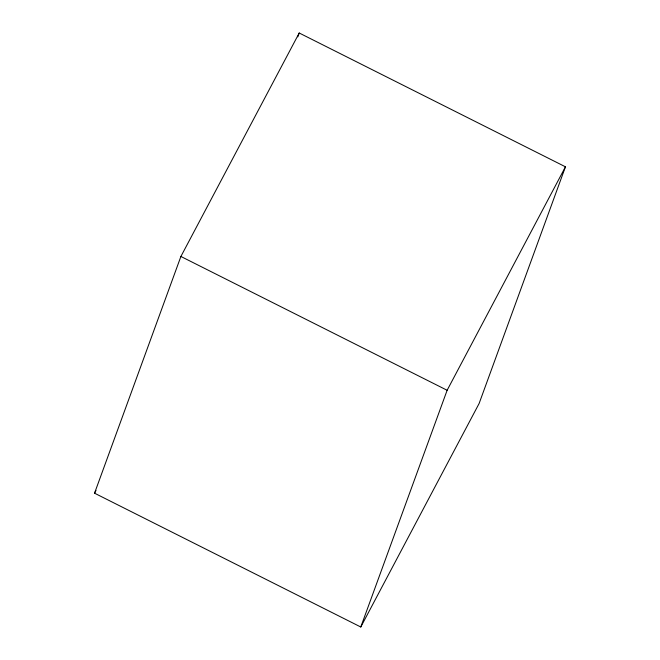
<?xml version="1.0" encoding="UTF-8"?>
<svg xmlns="http://www.w3.org/2000/svg" width="660" height="660" viewBox="0 0 660 660"><rect width="100%" height="100%" fill="white"/><g stroke="black" fill="none" stroke-linecap="round" stroke-linejoin="round"><path stroke-width="0.99" d="M94.545 493.193L180.898 256.468L299.219 33L565.455 166.807L479.102 403.532L360.781 627L94.545 493.193L95.989 490.471M297.808 36.861L299.219 33M360.781 627L447.133 390.274L565.455 166.807M180.898 256.468L447.133 390.274"/></g></svg>
